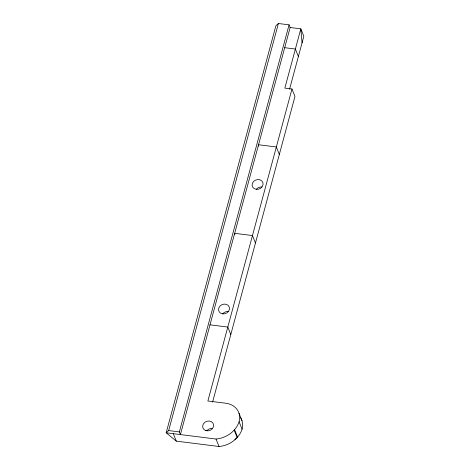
<?xml version="1.0" encoding="UTF-8"?>
<svg xmlns="http://www.w3.org/2000/svg" width="470" height="470" viewBox="0 0 470 470"><rect width="100%" height="100%" fill="white"/><g stroke="black" fill="none" stroke-linecap="round" stroke-linejoin="round"><path stroke-width="0.7" d="M240.487 417.542A18.365 15.774 -21.9 0 1 242.085 429.198A24.34 20.909 -21.9 0 1 238.731 435.637L237.144 437.564A24.34 20.909 -21.9 0 1 221.576 446.159L219.02 446.5L176.297 441.13L166.18 432.782L168.671 430.567L278.393 23.5L289.074 24.84L290.143 27.507L180.421 434.574L179.352 431.912L289.074 24.84M289.538 89.288L303.82 36.302L300.823 28.846L290.143 27.507M302.063 42.811L300.823 28.846L284.849 88.113L291.97 89.012L207.875 400.986L225.676 403.225A18.365 15.774 -21.9 0 1 239.089 421.743L242.085 429.198M212.581 402.103L294.966 96.462L291.97 89.012M278.393 23.5L275.902 25.715L166.18 432.782L216.024 439.045A24.34 20.909 -21.9 0 0 234.148 430.12L235.734 428.182A24.34 20.909 -21.9 0 0 239.089 421.743M284.703 47.693L295.383 49.039L298.38 56.488M210.002 324.829L227.803 327.061L230.799 334.517M168.671 430.567L179.352 431.912M279.339 154.43L276.342 146.975L258.541 144.742L258.67 146.135M255.463 243.008L252.466 235.552L234.665 233.32L234.794 234.712M239.007 413.253L242.003 420.709M234.589 429.656L237.585 437.112M234.148 430.12L237.144 437.564L235.811 438.733A18.365 15.774 -21.9 0 1 234.847 439.468M216.024 439.045L219.02 446.5M173.301 433.681L176.297 441.13M256.626 188.881A5.605 4.812 -21.9 0 1 261.908 187.019M223.05 313.443A5.605 4.812 -21.9 0 1 228.332 311.581M206.9 430.673A5.605 4.812 -21.9 0 1 212.052 428.47M256.279 189.334A5.605 4.812 -21.9 0 0 262.877 182.589A5.605 4.812 -21.9 0 0 253.63 181.426A5.605 4.812 -21.9 0 0 256.279 189.334M222.704 313.895A5.605 4.812 -21.9 0 0 229.301 307.151A5.605 4.812 -21.9 0 0 220.054 305.988A5.605 4.812 -21.9 0 0 222.704 313.895M205.866 430.614A5.605 4.812 -21.9 0 0 213.621 424.951A5.605 4.812 -21.9 0 0 204.949 422.242A5.605 4.812 -21.9 0 0 205.866 430.614"/></g></svg>
